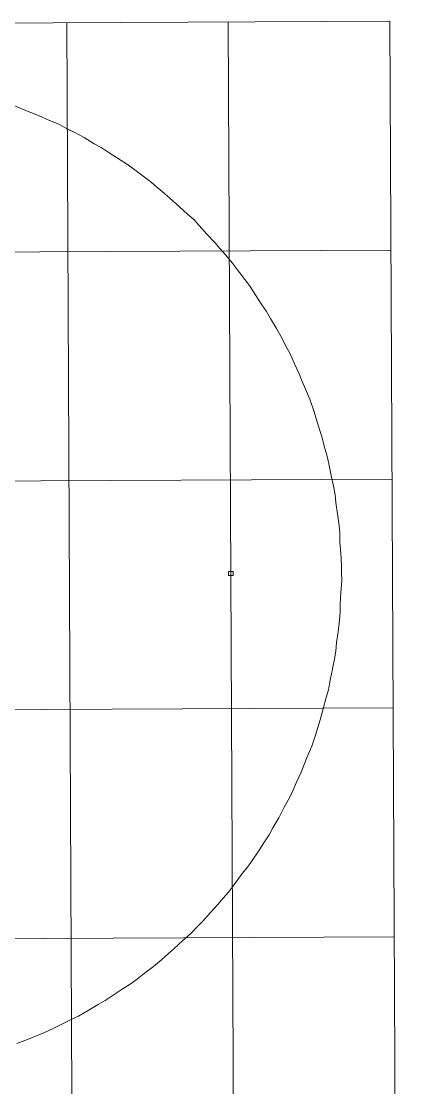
# Model space of a CAD drawing. Header units: centimetres. Extents: x -11.6 to 9.6, y -15.2 to 14.6.
# Drawn here: x 4.65 to 9.58, y 0.74 to 14.58 of the extents above; entities that cross this region are included whole.
import ezdxf

# ---------------------------------------------------------------- set-up
doc = ezdxf.new("R2010")
doc.units = ezdxf.units.CM
doc.header["$MEASUREMENT"] = 0
doc.layers.add('C00-00-FF', color=7, linetype='Continuous')
doc.layers.add('CBF-BF-BF', color=7, linetype='Continuous')

msp = doc.modelspace()

# ---------------------------------------------------------------- linework, layer by layer
at = {"layer": 'C00-00-FF', "color": 5, "lineweight": 13}
for points in [[(4.67737, 13.43947), (4.67737, 13.43947), (4.53712, 13.49887), (4.53712, 13.49887)], [(4.77758, 13.39999), (4.77758, 13.39999), (4.67737, 13.43947), (4.67737, 13.43947)], [(4.87779, 13.36026), (4.87779, 13.36026), (4.77758, 13.39999), (4.77758, 13.39999)], [(5.00824, 13.30109), (5.00824, 13.30109), (4.87779, 13.36026), (4.87779, 13.36026)], [(5.14849, 13.24169), (5.14849, 13.24169), (5.00824, 13.30109), (5.00824, 13.30109)], [(5.23869, 13.19213), (5.23869, 13.19213), (5.14849, 13.24169), (5.14849, 13.24169)], [(5.33894, 13.1426), (5.33894, 13.1426), (5.23869, 13.19213), (5.23869, 13.19213)], [(5.46918, 13.0731), (5.46918, 13.0731), (5.33894, 13.1426), (5.33894, 13.1426)], [(5.59973, 12.99383), (5.59973, 12.99383), (5.46918, 13.0731), (5.46918, 13.0731)], [(5.68994, 12.94424), (5.68994, 12.94424), (5.59973, 12.99383), (5.59973, 12.99383)], [(5.78017, 12.88461), (5.78017, 12.88461), (5.68994, 12.94424), (5.68994, 12.94424)], [(5.90068, 12.80529), (5.90068, 12.80529), (5.78017, 12.88461), (5.78017, 12.88461)], [(6.03096, 12.72574), (6.03096, 12.72574), (5.90068, 12.80529), (5.90068, 12.80529)], [(6.11116, 12.66633), (6.11116, 12.66633), (6.03096, 12.72574), (6.03096, 12.72574)], [(6.20172, 12.59664), (6.20172, 12.59664), (6.11116, 12.66633), (6.11116, 12.66633)], [(6.322, 12.50725), (6.322, 12.50725), (6.20172, 12.59664), (6.20172, 12.59664)], [(6.43249, 12.41781), (6.43249, 12.41781), (6.322, 12.50725), (6.322, 12.50725)], [(6.51272, 12.34809), (6.51272, 12.34809), (6.43249, 12.41781), (6.43249, 12.41781)], [(6.59322, 12.27863), (6.59322, 12.27863), (6.51272, 12.34809), (6.51272, 12.34809)], [(6.70377, 12.17913), (6.70377, 12.17913), (6.59322, 12.27863), (6.59322, 12.27863)], [(6.81405, 12.07965), (6.81405, 12.07965), (6.70377, 12.17913), (6.70377, 12.17913)], [(6.89455, 12.00992), (6.89455, 12.00992), (6.81405, 12.07965), (6.81405, 12.07965)], [(6.96477, 11.93035), (6.96477, 11.93035), (6.89455, 12.00992), (6.89455, 12.00992)], [(7.06532, 11.82076), (7.06532, 11.82076), (6.96477, 11.93035), (6.96477, 11.93035)], [(7.16586, 11.71117), (7.16586, 11.71117), (7.06532, 11.82076), (7.06532, 11.82076)], [(7.23636, 11.63159), (7.23636, 11.63159), (7.16586, 11.71117), (7.16586, 11.71117)], [(7.30658, 11.55177), (7.30658, 11.55177), (7.23636, 11.63159), (7.23636, 11.63159)], [(7.39732, 11.4424), (7.39732, 11.4424), (7.30658, 11.55177), (7.30658, 11.55177)], [(7.48786, 11.3227), (7.48786, 11.3227), (7.39732, 11.4424), (7.39732, 11.4424)], [(7.55813, 11.23308), (7.55813, 11.23308), (7.48786, 11.3227), (7.48786, 11.3227)], [(7.61857, 11.15346), (7.61857, 11.15346), (7.55813, 11.23308), (7.55813, 11.23308)], [(7.69937, 11.02367), (7.69937, 11.02367), (7.61857, 11.15346), (7.61857, 11.15346)], [(7.77984, 10.9042), (7.77984, 10.9042), (7.69937, 11.02367), (7.69937, 11.02367)], [(7.84034, 10.81426), (7.84034, 10.81426), (7.77984, 10.9042), (7.77984, 10.9042)], [(7.89077, 10.72454), (7.89077, 10.72454), (7.84034, 10.81426), (7.84034, 10.81426)], [(7.97129, 10.59502), (7.97129, 10.59502), (7.89077, 10.72454), (7.89077, 10.72454)], [(8.04202, 10.46546), (8.04202, 10.46546), (7.97129, 10.59502), (7.97129, 10.59502)], [(8.09251, 10.36566), (8.09251, 10.36566), (8.04202, 10.46546), (8.04202, 10.46546)], [(8.14295, 10.27568), (8.14295, 10.27568), (8.09251, 10.36566), (8.09251, 10.36566)], [(8.20341, 10.13601), (8.20341, 10.13601), (8.14295, 10.27568), (8.14295, 10.27568)], [(8.26409, 10.00639), (8.26409, 10.00639), (8.20341, 10.13601), (8.20341, 10.13601)], [(8.30452, 9.90657), (8.30452, 9.90657), (8.26409, 10.00639), (8.26409, 10.00639)], [(8.34521, 9.80674), (8.34521, 9.80674), (8.30452, 9.90657), (8.30452, 9.90657)], [(8.40568, 9.66708), (8.40568, 9.66708), (8.34521, 9.80674), (8.34521, 9.80674)], [(8.45634, 9.52734), (8.45634, 9.52734), (8.40568, 9.66708), (8.40568, 9.66708)], [(8.48699, 9.42748), (8.48699, 9.42748), (8.45634, 9.52734), (8.45634, 9.52734)], [(8.51736, 9.32763), (8.51736, 9.32763), (8.48699, 9.42748), (8.48699, 9.42748)], [(8.55797, 9.18783), (8.55797, 9.18783), (8.51736, 9.32763), (8.51736, 9.32763)], [(8.59891, 9.03801), (8.59891, 9.03801), (8.55797, 9.18783), (8.55797, 9.18783)], [(8.62929, 8.93815), (8.62929, 8.93815), (8.59891, 9.03801), (8.59891, 9.03801)], [(8.64988, 8.83822), (8.64988, 8.83822), (8.62929, 8.93815), (8.62929, 8.93815)], [(8.68047, 8.68835), (8.68047, 8.68835), (8.64988, 8.83822), (8.64988, 8.83822)], [(8.71104, 8.54854), (8.71104, 8.54854), (8.68047, 8.68835), (8.68047, 8.68835)], [(8.73168, 8.43857), (8.73168, 8.43857), (8.71104, 8.54854), (8.71104, 8.54854)], [(8.74222, 8.33861), (8.74222, 8.33861), (8.73168, 8.43857), (8.73168, 8.43857)], [(8.76278, 8.18868), (8.76278, 8.18868), (8.74222, 8.33861), (8.74222, 8.33861)], [(8.78361, 8.03876), (8.78361, 8.03876), (8.76278, 8.18868), (8.76278, 8.18868)], [(8.79413, 7.9388), (8.79413, 7.9388), (8.78361, 8.03876), (8.78361, 8.03876)], [(8.79465, 7.82874), (8.79465, 7.82874), (8.79413, 7.9388), (8.79413, 7.9388)], [(8.80543, 7.67875), (8.80543, 7.67875), (8.79465, 7.82874), (8.79465, 7.82874)], [(8.81594, 7.52878), (8.81594, 7.52878), (8.80543, 7.67875), (8.80543, 7.67875)], [(8.81642, 7.42877), (8.81642, 7.42877), (8.81594, 7.52878), (8.81594, 7.52878)], [(7.40637, 7.44217), (7.40637, 7.44217), (7.34631, 7.44187), (7.34631, 7.44187)], [(7.34631, 7.44187), (7.34631, 7.44187), (7.34654, 7.39186), (7.34654, 7.39186)], [(7.34654, 7.39186), (7.34654, 7.39186), (7.40661, 7.39215), (7.40661, 7.39215)], [(7.40661, 7.39215), (7.40661, 7.39215), (7.40637, 7.44217), (7.40637, 7.44217)], [(8.81694, 7.31898), (8.81694, 7.31898), (8.81642, 7.42877), (8.81642, 7.42877)], [(8.80786, 7.16892), (8.80786, 7.16892), (8.81694, 7.31898), (8.81694, 7.31898)], [(8.79852, 7.01884), (8.79852, 7.01884), (8.80786, 7.16892), (8.80786, 7.16892)], [(8.799, 6.91883), (8.799, 6.91883), (8.79852, 7.01884), (8.79852, 7.01884)], [(8.77007, 6.65861), (8.77007, 6.65861), (8.78947, 6.80873), (8.78947, 6.80873)], [(8.78947, 6.80873), (8.78947, 6.80873), (8.799, 6.91883), (8.799, 6.91883)], [(8.7509, 6.51856), (8.7509, 6.51856), (8.77007, 6.65861), (8.77007, 6.65861)], [(8.74136, 6.40843), (8.74136, 6.40843), (8.7509, 6.51856), (8.7509, 6.51856)], [(8.72174, 6.30834), (8.72174, 6.30834), (8.74136, 6.40843), (8.74136, 6.40843)], [(8.69256, 6.15817), (8.69256, 6.15817), (8.72174, 6.30834), (8.72174, 6.30834)], [(8.66338, 6.00801), (8.66338, 6.00801), (8.69256, 6.15817), (8.69256, 6.15817)], [(8.64375, 5.90791), (8.64375, 5.90791), (8.66338, 6.00801), (8.66338, 6.00801)], [(8.61434, 5.80775), (8.61434, 5.80775), (8.64375, 5.90791), (8.64375, 5.90791)], [(8.57482, 5.65755), (8.57482, 5.65755), (8.61434, 5.80775), (8.61434, 5.80775)], [(8.53555, 5.51739), (8.53555, 5.51739), (8.57482, 5.65755), (8.57482, 5.65755)], [(8.47644, 5.31708), (8.47644, 5.31708), (8.50612, 5.41723), (8.50612, 5.41723)], [(8.50612, 5.41723), (8.50612, 5.41723), (8.53555, 5.51739), (8.53555, 5.51739)], [(8.4271, 5.17687), (8.4271, 5.17687), (8.47644, 5.31708), (8.47644, 5.31708)], [(8.36797, 5.03663), (8.36797, 5.03663), (8.4271, 5.17687), (8.4271, 5.17687)], [(8.32823, 4.93642), (8.32823, 4.93642), (8.36797, 5.03663), (8.36797, 5.03663)], [(8.28876, 4.83622), (8.28876, 4.83622), (8.32823, 4.93642), (8.32823, 4.93642)], [(8.17018, 4.56578), (8.17018, 4.56578), (8.22932, 4.70603), (8.22932, 4.70603)], [(8.22932, 4.70603), (8.22932, 4.70603), (8.28876, 4.83622), (8.28876, 4.83622)], [(8.07104, 4.38513), (8.07104, 4.38513), (8.12063, 4.47532), (8.12063, 4.47532)], [(8.12063, 4.47532), (8.12063, 4.47532), (8.17018, 4.56578), (8.17018, 4.56578)], [(8.0016, 4.24483), (8.0016, 4.24483), (8.07104, 4.38513), (8.07104, 4.38513)], [(7.92232, 4.11454), (7.92232, 4.11454), (8.0016, 4.24483), (8.0016, 4.24483)], [(7.81311, 3.93383), (7.81311, 3.93383), (7.87275, 4.02433), (7.87275, 4.02433)], [(7.87275, 4.02433), (7.87275, 4.02433), (7.92232, 4.11454), (7.92232, 4.11454)], [(7.73377, 3.81358), (7.73377, 3.81358), (7.81311, 3.93383), (7.81311, 3.93383)], [(7.65417, 3.69309), (7.65417, 3.69309), (7.73377, 3.81358), (7.73377, 3.81358)], [(7.52508, 3.52261), (7.52508, 3.52261), (7.59456, 3.60286), (7.59456, 3.60286)], [(7.59456, 3.60286), (7.59456, 3.60286), (7.65417, 3.69309), (7.65417, 3.69309)], [(7.43569, 3.40207), (7.43569, 3.40207), (7.52508, 3.52261), (7.52508, 3.52261)], [(7.34605, 3.28177), (7.34605, 3.28177), (7.43569, 3.40207), (7.43569, 3.40207)], [(7.20685, 3.12104), (7.20685, 3.12104), (7.27658, 3.20128), (7.27658, 3.20128)], [(7.27658, 3.20128), (7.27658, 3.20128), (7.34605, 3.28177), (7.34605, 3.28177)], [(7.10736, 3.0105), (7.10736, 3.0105), (7.20685, 3.12104), (7.20685, 3.12104)], [(7.00788, 2.89996), (7.00788, 2.89996), (7.10736, 3.0105), (7.10736, 3.0105)], [(6.85858, 2.74922), (6.85858, 2.74922), (6.93837, 2.82977), (6.93837, 2.82977)], [(6.93837, 2.82977), (6.93837, 2.82977), (7.00788, 2.89996), (7.00788, 2.89996)], [(6.63967, 2.54815), (6.63967, 2.54815), (6.74925, 2.64868), (6.74925, 2.64868)], [(6.74925, 2.64868), (6.74925, 2.64868), (6.85858, 2.74922), (6.85858, 2.74922)], [(6.55983, 2.47791), (6.55983, 2.47791), (6.63967, 2.54815), (6.63967, 2.54815)], [(6.37063, 2.31694), (6.37063, 2.31694), (6.48026, 2.40742), (6.48026, 2.40742)], [(6.48026, 2.40742), (6.48026, 2.40742), (6.55983, 2.47791), (6.55983, 2.47791)], [(6.16132, 2.15587), (6.16132, 2.15587), (6.25121, 2.2264), (6.25121, 2.2264)], [(6.25121, 2.2264), (6.25121, 2.2264), (6.37063, 2.31694), (6.37063, 2.31694)], [(5.95216, 2.0149), (5.95216, 2.0149), (6.0817, 2.09568), (6.0817, 2.09568)], [(6.0817, 2.09568), (6.0817, 2.09568), (6.16132, 2.15587), (6.16132, 2.15587)], [(5.83243, 1.93442), (5.83243, 1.93442), (5.95216, 2.0149), (5.95216, 2.0149)], [(5.52325, 1.74297), (5.52325, 1.74297), (5.65304, 1.82351), (5.65304, 1.82351)], [(5.65304, 1.82351), (5.65304, 1.82351), (5.74276, 1.87393), (5.74276, 1.87393)], [(5.74276, 1.87393), (5.74276, 1.87393), (5.83243, 1.93442), (5.83243, 1.93442)], [(5.29391, 1.62176), (5.29391, 1.62176), (5.39368, 1.67224), (5.39368, 1.67224)], [(5.39368, 1.67224), (5.39368, 1.67224), (5.52325, 1.74297), (5.52325, 1.74297)], [(5.06451, 1.51059), (5.06451, 1.51059), (5.20413, 1.58139), (5.20413, 1.58139)], [(5.20413, 1.58139), (5.20413, 1.58139), (5.29391, 1.62176), (5.29391, 1.62176)], [(4.73498, 1.36905), (4.73498, 1.36905), (4.83481, 1.4095), (4.83481, 1.4095)], [(4.83481, 1.4095), (4.83481, 1.4095), (4.93462, 1.45019), (4.93462, 1.45019)], [(4.93462, 1.45019), (4.93462, 1.45019), (5.06451, 1.51059), (5.06451, 1.51059)], [(4.59526, 1.31838), (4.59526, 1.31838), (4.73498, 1.36905), (4.73498, 1.36905)]]:
    msp.add_open_spline(points, degree=3, dxfattribs=at)
at = {"layer": 'CBF-BF-BF', "color": 9, "lineweight": 9}
for points in [[(-11.55892, 14.48199), (-11.55892, 14.48199), (9.44241, 14.5822), (9.44241, 14.5822)], [(5.38389, -15.13854), (5.38389, -15.13854), (5.24214, 14.56216), (5.24214, 14.56216)], [(7.48401, -15.12852), (7.48401, -15.12852), (7.34227, 14.57219), (7.34227, 14.57219)], [(9.58416, -15.1185), (9.58416, -15.1185), (9.44241, 14.5822), (9.44241, 14.5822)], [(-11.54474, 11.51192), (-11.54474, 11.51192), (9.45659, 11.61214), (9.45659, 11.61214)], [(-11.53056, 8.54184), (-11.53056, 8.54184), (9.47076, 8.64206), (9.47076, 8.64206)], [(-11.5164, 5.57176), (-11.5164, 5.57176), (9.48494, 5.67199), (9.48494, 5.67199)], [(-11.50221, 2.6017), (-11.50221, 2.6017), (9.49912, 2.70191), (9.49912, 2.70191)]]:
    msp.add_open_spline(points, degree=3, dxfattribs=at)

doc.saveas('drawing.dxf')
